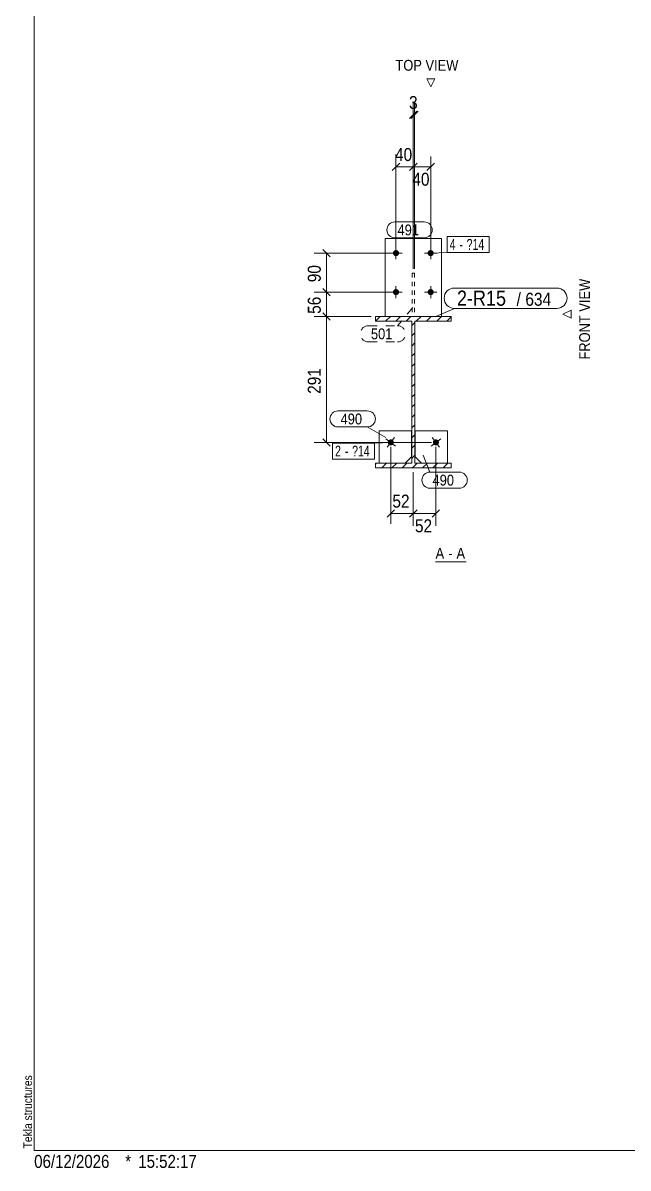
# Model space of a CAD drawing. Header units: millimetres. Extents: x 2 to 1174, y 1 to 825.
# Drawn here: x 2.4 to 142, y 1 to 265.3 of the extents above; entities that cross this region are included whole.
import ezdxf

# ---------------------------------------------------------------- set-up
doc = ezdxf.new("R2010")
doc.units = ezdxf.units.MM
for name, pattern in [('XKITLINE00', [0]), ('XKITLINE01', [4, 1, -1, 1, -1]), ('XKITLINE02', [4, 2, -2])]:
    doc.linetypes.add(name, pattern=pattern)
for name, color, linetype, lineweight in [('Bolt', 3, 'Continuous', 0), ('BoltMark', 7, 'Continuous', 0), ('Dimensions', 7, 'Continuous', 0), ('DrawingSheet', 5, 'Continuous', 0), ('OtherObjectType', 7, 'Continuous', 0), ('Part', 2, 'Continuous', 0), ('PartMark', 7, 'Continuous', 0)]:
    doc.layers.add(name, color=color, linetype=linetype, lineweight=lineweight)
doc.styles.add('ARIAL', font='ARIAL.TTF')
doc.styles.add('ARIAL_NARROW', font='ARIALN.TTF')

# ---------------------------------------------------------------- blocks, each defined once
blk = doc.blocks.new('*A1')
at = {"layer": 'Part', "color": 7, "linetype": 'XKITLINE00', "lineweight": 0}
for p, q in [((83.7, 196.47), (84.8, 197.56)), ((83.7, 196.47), (83.7, 196.47)), ((86.06, 196.47), (87.16, 197.56)), ((88.41, 196.47), (89.51, 197.56)), ((90.77, 196.47), (91.87, 197.56)), ((92.1, 195.44), (92.8, 196.14)), ((93.13, 196.47), (94.23, 197.57)), ((95.49, 196.47), (96.59, 197.57)), ((97.84, 196.47), (98.94, 197.57)), ((100.2, 196.47), (101.2, 197.46)), ((92.1, 193.08), (92.8, 193.78)), ((92.1, 190.72), (92.8, 191.42)), ((92.1, 188.36), (92.8, 189.06)), ((92.1, 186.01), (92.8, 186.71)), ((92.1, 183.65), (92.8, 184.35)), ((92.1, 181.29), (92.8, 181.99)), ((92.1, 178.94), (92.8, 179.64)), ((92.1, 176.58), (92.8, 177.28)), ((92.1, 174.22), (92.8, 174.92)), ((92.1, 171.86), (92.8, 172.56)), ((92.1, 169.51), (92.8, 170.21)), ((92.1, 167.15), (92.8, 167.85)), ((92.1, 164.79), (92.8, 165.49)), ((83.7, 163.47), (83.9, 163.67)), ((85.16, 162.57), (86.26, 163.67)), ((87.52, 162.57), (88.62, 163.67)), ((89.87, 162.57), (90.97, 163.67)), ((92.23, 162.57), (93.33, 163.67)), ((94.59, 162.57), (95.69, 163.67)), ((96.95, 162.57), (98.05, 163.67)), ((99.3, 162.57), (100.4, 163.67))]:
    blk.add_line(p, q, dxfattribs=at)
blk = doc.blocks.new('*A174')
at = {"layer": 'Bolt'}
for points in [[(89.15, 212.13), (89.15, 212.1), (89.14, 212.06), (89.14, 212.03), (89.13, 212), (89.12, 211.96), (89.11, 211.93), (89.1, 211.9), (89.08, 211.87), (89.07, 211.84), (89.05, 211.81), (89.03, 211.78), (89.01, 211.75), (88.99, 211.72), (88.97, 211.7), (88.94, 211.67), (88.92, 211.65), (88.89, 211.62), (88.87, 211.6), (88.84, 211.58), (88.81, 211.57), (88.78, 211.55), (88.75, 211.53), (88.72, 211.52), (88.69, 211.51), (88.65, 211.5), (88.62, 211.49), (88.59, 211.48), (88.55, 211.47), (88.52, 211.47), (88.48, 211.47), (88.45, 211.47), (88.42, 211.47), (88.38, 211.47), (88.35, 211.47), (88.31, 211.48), (88.28, 211.49), (88.25, 211.5), (88.21, 211.51), (88.18, 211.52), (88.15, 211.53), (88.12, 211.55), (88.09, 211.57), (88.06, 211.58), (88.03, 211.6), (88.01, 211.62), (87.98, 211.65), (87.96, 211.67), (87.93, 211.7), (87.91, 211.72), (87.89, 211.75), (87.87, 211.78), (87.85, 211.81), (87.83, 211.84), (87.82, 211.87), (87.8, 211.9), (87.79, 211.93), (87.78, 211.96), (87.77, 212), (87.76, 212.03), (87.76, 212.06), (87.75, 212.1), (87.75, 212.13), (87.75, 212.17), (87.75, 212.2), (87.75, 212.23), (87.76, 212.27), (87.76, 212.3), (87.77, 212.34), (87.78, 212.37), (87.79, 212.4), (87.8, 212.43), (87.82, 212.47), (87.83, 212.5), (87.85, 212.53), (87.87, 212.55), (87.89, 212.58), (87.91, 212.61), (87.93, 212.64), (87.96, 212.66), (87.98, 212.68), (88.01, 212.71), (88.03, 212.73), (88.06, 212.75), (88.09, 212.77), (88.12, 212.78), (88.15, 212.8), (88.18, 212.81), (88.21, 212.83), (88.25, 212.84), (88.28, 212.85), (88.31, 212.85), (88.35, 212.86), (88.38, 212.86), (88.42, 212.87), (88.45, 212.87), (88.48, 212.87), (88.52, 212.86), (88.55, 212.86), (88.59, 212.85), (88.62, 212.85), (88.65, 212.84), (88.69, 212.83), (88.72, 212.81), (88.75, 212.8), (88.78, 212.78), (88.81, 212.77), (88.84, 212.75), (88.87, 212.73), (88.89, 212.71), (88.92, 212.68), (88.94, 212.66), (88.97, 212.64), (88.99, 212.61), (89.01, 212.58), (89.03, 212.55), (89.05, 212.53), (89.07, 212.5), (89.08, 212.47), (89.1, 212.43), (89.11, 212.4), (89.12, 212.37), (89.13, 212.34), (89.14, 212.3), (89.14, 212.27), (89.15, 212.23), (89.15, 212.2), (89.15, 212.17)], [(97.15, 212.13), (97.15, 212.1), (97.14, 212.06), (97.14, 212.03), (97.13, 212), (97.12, 211.96), (97.11, 211.93), (97.1, 211.9), (97.08, 211.87), (97.07, 211.84), (97.05, 211.81), (97.03, 211.78), (97.01, 211.75), (96.99, 211.72), (96.97, 211.7), (96.94, 211.67), (96.92, 211.65), (96.89, 211.62), (96.87, 211.6), (96.84, 211.58), (96.81, 211.57), (96.78, 211.55), (96.75, 211.53), (96.72, 211.52), (96.69, 211.51), (96.65, 211.5), (96.62, 211.49), (96.59, 211.48), (96.55, 211.47), (96.52, 211.47), (96.48, 211.47), (96.45, 211.47), (96.42, 211.47), (96.38, 211.47), (96.35, 211.47), (96.31, 211.48), (96.28, 211.49), (96.25, 211.5), (96.21, 211.51), (96.18, 211.52), (96.15, 211.53), (96.12, 211.55), (96.09, 211.57), (96.06, 211.58), (96.03, 211.6), (96.01, 211.62), (95.98, 211.65), (95.96, 211.67), (95.93, 211.7), (95.91, 211.72), (95.89, 211.75), (95.87, 211.78), (95.85, 211.81), (95.83, 211.84), (95.82, 211.87), (95.8, 211.9), (95.79, 211.93), (95.78, 211.96), (95.77, 212), (95.76, 212.03), (95.76, 212.06), (95.75, 212.1), (95.75, 212.13), (95.75, 212.17), (95.75, 212.2), (95.75, 212.23), (95.76, 212.27), (95.76, 212.3), (95.77, 212.34), (95.78, 212.37), (95.79, 212.4), (95.8, 212.43), (95.82, 212.47), (95.83, 212.5), (95.85, 212.53), (95.87, 212.55), (95.89, 212.58), (95.91, 212.61), (95.93, 212.64), (95.96, 212.66), (95.98, 212.68), (96.01, 212.71), (96.03, 212.73), (96.06, 212.75), (96.09, 212.77), (96.12, 212.78), (96.15, 212.8), (96.18, 212.81), (96.21, 212.83), (96.25, 212.84), (96.28, 212.85), (96.31, 212.85), (96.35, 212.86), (96.38, 212.86), (96.42, 212.87), (96.45, 212.87), (96.48, 212.87), (96.52, 212.86), (96.55, 212.86), (96.59, 212.85), (96.62, 212.85), (96.65, 212.84), (96.69, 212.83), (96.72, 212.81), (96.75, 212.8), (96.78, 212.78), (96.81, 212.77), (96.84, 212.75), (96.87, 212.73), (96.89, 212.71), (96.92, 212.68), (96.94, 212.66), (96.97, 212.64), (96.99, 212.61), (97.01, 212.58), (97.03, 212.55), (97.05, 212.53), (97.07, 212.5), (97.08, 212.47), (97.1, 212.43), (97.11, 212.4), (97.12, 212.37), (97.13, 212.34), (97.14, 212.3), (97.14, 212.27), (97.15, 212.23), (97.15, 212.2), (97.15, 212.17)], [(89.15, 203.13), (89.15, 203.1), (89.14, 203.06), (89.14, 203.03), (89.13, 203), (89.12, 202.96), (89.11, 202.93), (89.1, 202.9), (89.08, 202.87), (89.07, 202.84), (89.05, 202.81), (89.03, 202.78), (89.01, 202.75), (88.99, 202.72), (88.97, 202.7), (88.94, 202.67), (88.92, 202.65), (88.89, 202.62), (88.87, 202.6), (88.84, 202.58), (88.81, 202.57), (88.78, 202.55), (88.75, 202.53), (88.72, 202.52), (88.69, 202.51), (88.65, 202.5), (88.62, 202.49), (88.59, 202.48), (88.55, 202.47), (88.52, 202.47), (88.48, 202.47), (88.45, 202.47), (88.42, 202.47), (88.38, 202.47), (88.35, 202.47), (88.31, 202.48), (88.28, 202.49), (88.25, 202.5), (88.21, 202.51), (88.18, 202.52), (88.15, 202.53), (88.12, 202.55), (88.09, 202.57), (88.06, 202.58), (88.03, 202.6), (88.01, 202.62), (87.98, 202.65), (87.96, 202.67), (87.93, 202.7), (87.91, 202.72), (87.89, 202.75), (87.87, 202.78), (87.85, 202.81), (87.83, 202.84), (87.82, 202.87), (87.8, 202.9), (87.79, 202.93), (87.78, 202.96), (87.77, 203), (87.76, 203.03), (87.76, 203.06), (87.75, 203.1), (87.75, 203.13), (87.75, 203.17), (87.75, 203.2), (87.75, 203.23), (87.76, 203.27), (87.76, 203.3), (87.77, 203.34), (87.78, 203.37), (87.79, 203.4), (87.8, 203.43), (87.82, 203.47), (87.83, 203.5), (87.85, 203.53), (87.87, 203.55), (87.89, 203.58), (87.91, 203.61), (87.93, 203.64), (87.96, 203.66), (87.98, 203.68), (88.01, 203.71), (88.03, 203.73), (88.06, 203.75), (88.09, 203.77), (88.12, 203.78), (88.15, 203.8), (88.18, 203.81), (88.21, 203.83), (88.25, 203.84), (88.28, 203.85), (88.31, 203.85), (88.35, 203.86), (88.38, 203.86), (88.42, 203.87), (88.45, 203.87), (88.48, 203.87), (88.52, 203.86), (88.55, 203.86), (88.59, 203.85), (88.62, 203.85), (88.65, 203.84), (88.69, 203.83), (88.72, 203.81), (88.75, 203.8), (88.78, 203.78), (88.81, 203.77), (88.84, 203.75), (88.87, 203.73), (88.89, 203.71), (88.92, 203.68), (88.94, 203.66), (88.97, 203.64), (88.99, 203.61), (89.01, 203.58), (89.03, 203.55), (89.05, 203.53), (89.07, 203.5), (89.08, 203.47), (89.1, 203.43), (89.11, 203.4), (89.12, 203.37), (89.13, 203.34), (89.14, 203.3), (89.14, 203.27), (89.15, 203.23), (89.15, 203.2), (89.15, 203.17)], [(97.15, 203.13), (97.15, 203.1), (97.14, 203.06), (97.14, 203.03), (97.13, 203), (97.12, 202.96), (97.11, 202.93), (97.1, 202.9), (97.08, 202.87), (97.07, 202.84), (97.05, 202.81), (97.03, 202.78), (97.01, 202.75), (96.99, 202.72), (96.97, 202.7), (96.94, 202.67), (96.92, 202.65), (96.89, 202.62), (96.87, 202.6), (96.84, 202.58), (96.81, 202.57), (96.78, 202.55), (96.75, 202.53), (96.72, 202.52), (96.69, 202.51), (96.65, 202.5), (96.62, 202.49), (96.59, 202.48), (96.55, 202.47), (96.52, 202.47), (96.48, 202.47), (96.45, 202.47), (96.42, 202.47), (96.38, 202.47), (96.35, 202.47), (96.31, 202.48), (96.28, 202.49), (96.25, 202.5), (96.21, 202.51), (96.18, 202.52), (96.15, 202.53), (96.12, 202.55), (96.09, 202.57), (96.06, 202.58), (96.03, 202.6), (96.01, 202.62), (95.98, 202.65), (95.96, 202.67), (95.93, 202.7), (95.91, 202.72), (95.89, 202.75), (95.87, 202.78), (95.85, 202.81), (95.83, 202.84), (95.82, 202.87), (95.8, 202.9), (95.79, 202.93), (95.78, 202.96), (95.77, 203), (95.76, 203.03), (95.76, 203.06), (95.75, 203.1), (95.75, 203.13), (95.75, 203.17), (95.75, 203.2), (95.75, 203.23), (95.76, 203.27), (95.76, 203.3), (95.77, 203.34), (95.78, 203.37), (95.79, 203.4), (95.8, 203.43), (95.82, 203.47), (95.83, 203.5), (95.85, 203.53), (95.87, 203.55), (95.89, 203.58), (95.91, 203.61), (95.93, 203.64), (95.96, 203.66), (95.98, 203.68), (96.01, 203.71), (96.03, 203.73), (96.06, 203.75), (96.09, 203.77), (96.12, 203.78), (96.15, 203.8), (96.18, 203.81), (96.21, 203.83), (96.25, 203.84), (96.28, 203.85), (96.31, 203.85), (96.35, 203.86), (96.38, 203.86), (96.42, 203.87), (96.45, 203.87), (96.48, 203.87), (96.52, 203.86), (96.55, 203.86), (96.59, 203.85), (96.62, 203.85), (96.65, 203.84), (96.69, 203.83), (96.72, 203.81), (96.75, 203.8), (96.78, 203.78), (96.81, 203.77), (96.84, 203.75), (96.87, 203.73), (96.89, 203.71), (96.92, 203.68), (96.94, 203.66), (96.97, 203.64), (96.99, 203.61), (97.01, 203.58), (97.03, 203.55), (97.05, 203.53), (97.07, 203.5), (97.08, 203.47), (97.1, 203.43), (97.11, 203.4), (97.12, 203.37), (97.13, 203.34), (97.14, 203.3), (97.14, 203.27), (97.15, 203.23), (97.15, 203.2), (97.15, 203.17)]]:
    blk.add_hatch(color=3, dxfattribs=at).paths.add_polyline_path(points, flags=17)
at = {"layer": 'Bolt', "color": 3, "linetype": 'XKITLINE00', "lineweight": 0}
for p, q in [((89.85, 212.17), (87.05, 212.17)), ((88.45, 213.57), (88.45, 210.77)), ((97.85, 212.17), (95.05, 212.17)), ((96.45, 213.57), (96.45, 210.77)), ((88.45, 204.57), (88.45, 201.77)), ((96.45, 204.57), (96.45, 201.77)), ((89.85, 203.17), (87.05, 203.17)), ((97.85, 203.17), (95.05, 203.17))]:
    blk.add_line(p, q, dxfattribs=at)
blk = doc.blocks.new('*A175')
at = {"layer": 'Bolt'}
blk.add_hatch(color=3, dxfattribs=at).paths.add_polyline_path([(86.79, 167.94), (86.77, 167.96), (86.74, 167.98), (86.72, 168.01), (86.7, 168.03), (86.68, 168.06), (86.66, 168.09), (86.64, 168.12), (86.63, 168.15), (86.61, 168.18), (86.6, 168.21), (86.59, 168.25), (86.58, 168.28), (86.57, 168.31), (86.56, 168.35), (86.56, 168.38), (86.55, 168.41), (86.55, 168.45), (86.55, 168.48), (86.55, 168.52), (86.56, 168.55), (86.56, 168.58), (86.57, 168.62), (86.58, 168.65), (86.58, 168.68), (86.6, 168.72), (86.61, 168.75), (86.62, 168.78), (86.64, 168.81), (86.66, 168.84), (86.68, 168.87), (86.7, 168.9), (86.72, 168.92), (86.74, 168.95), (86.77, 168.97), (86.79, 169), (86.82, 169.02), (86.85, 169.04), (86.87, 169.06), (86.9, 169.07), (86.93, 169.09), (86.97, 169.11), (87, 169.12), (87.03, 169.13), (87.06, 169.14), (87.1, 169.15), (87.13, 169.16), (87.16, 169.16), (87.2, 169.16), (87.23, 169.17), (87.27, 169.17), (87.3, 169.16), (87.33, 169.16), (87.37, 169.16), (87.4, 169.15), (87.44, 169.14), (87.47, 169.13), (87.5, 169.12), (87.53, 169.11), (87.56, 169.09), (87.59, 169.08), (87.62, 169.06), (87.65, 169.04), (87.68, 169.02), (87.71, 169), (87.73, 168.97), (87.76, 168.95), (87.78, 168.92), (87.8, 168.9), (87.82, 168.87), (87.84, 168.84), (87.86, 168.81), (87.87, 168.78), (87.89, 168.75), (87.9, 168.72), (87.91, 168.69), (87.92, 168.65), (87.93, 168.62), (87.94, 168.59), (87.94, 168.55), (87.95, 168.52), (87.95, 168.48), (87.95, 168.45), (87.95, 168.42), (87.94, 168.38), (87.94, 168.35), (87.93, 168.31), (87.92, 168.28), (87.92, 168.25), (87.9, 168.22), (87.89, 168.18), (87.88, 168.15), (87.86, 168.12), (87.84, 168.09), (87.82, 168.06), (87.8, 168.04), (87.78, 168.01), (87.76, 167.98), (87.73, 167.96), (87.71, 167.94), (87.68, 167.91), (87.65, 167.89), (87.63, 167.88), (87.6, 167.86), (87.57, 167.84), (87.53, 167.83), (87.5, 167.81), (87.47, 167.8), (87.44, 167.79), (87.4, 167.78), (87.37, 167.78), (87.34, 167.77), (87.3, 167.77), (87.27, 167.77), (87.23, 167.77), (87.2, 167.77), (87.17, 167.77), (87.13, 167.78), (87.1, 167.78), (87.06, 167.79), (87.03, 167.8), (87, 167.81), (86.97, 167.83), (86.94, 167.84), (86.91, 167.86), (86.88, 167.87), (86.85, 167.89), (86.82, 167.91)], flags=17)
at = {"layer": 'Bolt', "color": 3, "linetype": 'XKITLINE00', "lineweight": 0}
for p, q in [((88.36, 167.61), (86.14, 169.33)), ((86.39, 167.36), (88.11, 169.57))]:
    blk.add_line(p, q, dxfattribs=at)
blk = doc.blocks.new('*A176')
at = {"layer": 'Bolt'}
blk.add_hatch(color=3, dxfattribs=at).paths.add_polyline_path([(97.25, 169.04), (97.28, 169.06), (97.31, 169.08), (97.34, 169.09), (97.37, 169.11), (97.4, 169.12), (97.43, 169.13), (97.46, 169.14), (97.5, 169.15), (97.53, 169.16), (97.57, 169.16), (97.6, 169.16), (97.63, 169.17), (97.67, 169.17), (97.7, 169.16), (97.74, 169.16), (97.77, 169.16), (97.8, 169.15), (97.84, 169.14), (97.87, 169.13), (97.9, 169.12), (97.93, 169.11), (97.97, 169.09), (98, 169.07), (98.03, 169.06), (98.05, 169.04), (98.08, 169.02), (98.11, 169), (98.13, 168.97), (98.16, 168.95), (98.18, 168.92), (98.2, 168.9), (98.22, 168.87), (98.24, 168.84), (98.26, 168.81), (98.28, 168.78), (98.29, 168.75), (98.3, 168.72), (98.32, 168.68), (98.32, 168.65), (98.33, 168.62), (98.34, 168.58), (98.34, 168.55), (98.35, 168.52), (98.35, 168.48), (98.35, 168.45), (98.35, 168.41), (98.34, 168.38), (98.34, 168.35), (98.33, 168.31), (98.32, 168.28), (98.31, 168.25), (98.3, 168.21), (98.29, 168.18), (98.27, 168.15), (98.26, 168.12), (98.24, 168.09), (98.22, 168.06), (98.2, 168.03), (98.18, 168.01), (98.16, 167.98), (98.13, 167.96), (98.11, 167.94), (98.08, 167.91), (98.05, 167.89), (98.02, 167.87), (97.99, 167.86), (97.96, 167.84), (97.93, 167.83), (97.9, 167.81), (97.87, 167.8), (97.84, 167.79), (97.8, 167.78), (97.77, 167.78), (97.73, 167.77), (97.7, 167.77), (97.67, 167.77), (97.63, 167.77), (97.6, 167.77), (97.56, 167.77), (97.53, 167.78), (97.5, 167.78), (97.46, 167.79), (97.43, 167.8), (97.4, 167.81), (97.37, 167.83), (97.33, 167.84), (97.3, 167.86), (97.27, 167.88), (97.25, 167.89), (97.22, 167.91), (97.19, 167.94), (97.17, 167.96), (97.14, 167.98), (97.12, 168.01), (97.1, 168.04), (97.08, 168.06), (97.06, 168.09), (97.04, 168.12), (97.02, 168.15), (97.01, 168.18), (97, 168.22), (96.98, 168.25), (96.98, 168.28), (96.97, 168.31), (96.96, 168.35), (96.96, 168.38), (96.95, 168.42), (96.95, 168.45), (96.95, 168.48), (96.95, 168.52), (96.96, 168.55), (96.96, 168.59), (96.97, 168.62), (96.98, 168.65), (96.99, 168.69), (97, 168.72), (97.01, 168.75), (97.03, 168.78), (97.04, 168.81), (97.06, 168.84), (97.08, 168.87), (97.1, 168.9), (97.12, 168.92), (97.14, 168.95), (97.17, 168.97), (97.19, 169), (97.22, 169.02)], flags=17)
at = {"layer": 'Bolt', "color": 3, "linetype": 'XKITLINE00', "lineweight": 0}
for p, q in [((96.54, 167.61), (98.76, 169.33)), ((96.79, 169.57), (98.51, 167.36))]:
    blk.add_line(p, q, dxfattribs=at)
blk = doc.blocks.new('*A177')
at = {"layer": 'Part', "color": 2, "linetype": 'XKITLINE00', "lineweight": 0}
for p, q in [((83.7, 197.56), (101.2, 197.57)), ((83.7, 196.47), (83.7, 197.56)), ((92.1, 196.47), (83.7, 196.47)), ((92.1, 163.67), (92.1, 196.47)), ((101.2, 196.47), (92.8, 196.47)), ((92.8, 196.47), (92.8, 163.67)), ((101.2, 197.57), (101.2, 196.47)), ((83.7, 162.57), (83.7, 163.67)), ((83.7, 163.67), (92.1, 163.67)), ((101.2, 162.57), (83.7, 162.57)), ((92.8, 163.67), (101.2, 163.67)), ((101.2, 163.67), (101.2, 162.57))]:
    blk.add_line(p, q, dxfattribs=at)
blk = doc.blocks.new('*A178')
at = {"layer": 'Part', "color": 7, "linetype": 'XKITLINE01', "lineweight": 0}
for p, q in [((92.7, 207.57), (92.2, 207.57)), ((92.2, 207.57), (92.2, 197.57)), ((92.7, 207.57), (92.7, 197.57)), ((92.7, 197.57), (92.2, 197.57))]:
    blk.add_line(p, q, dxfattribs=at)
blk = doc.blocks.new('*A179')
at = {"layer": 'Part', "color": 2, "linetype": 'XKITLINE00', "lineweight": 0}
for p, q in [((85.95, 215.57), (85.95, 197.57)), ((85.95, 215.57), (98.95, 215.57)), ((98.95, 215.57), (98.95, 197.57)), ((85.95, 197.57), (98.95, 197.57))]:
    blk.add_line(p, q, dxfattribs=at)
blk = doc.blocks.new('*A180')
at = {"layer": 'Part', "color": 2, "linetype": 'XKITLINE00', "lineweight": 0}
for p, q in [((92.05, 171.17), (84.55, 171.17)), ((84.55, 171.17), (84.55, 163.67)), ((92.05, 165.17), (92.05, 171.17)), ((90.55, 163.67), (92.05, 165.17))]:
    blk.add_line(p, q, dxfattribs=at)
at = {"layer": 'Part', "color": 7, "linetype": 'XKITLINE01', "lineweight": 0}
blk.add_line((84.55, 163.67), (90.55, 163.67), dxfattribs=at)
blk = doc.blocks.new('*A181')
at = {"layer": 'Part', "color": 2, "linetype": 'XKITLINE00', "lineweight": 0}
for p, q in [((92.85, 165.17), (92.85, 171.17)), ((92.85, 171.17), (100.35, 171.17)), ((100.35, 171.17), (100.35, 163.67)), ((94.35, 163.67), (92.85, 165.17))]:
    blk.add_line(p, q, dxfattribs=at)
at = {"layer": 'Part', "color": 7, "linetype": 'XKITLINE01', "lineweight": 0}
blk.add_line((100.35, 163.67), (94.35, 163.67), dxfattribs=at)
blk = doc.blocks.new('*A222')
at = {"layer": 'DrawingSheet', "color": 5, "linetype": 'XKITLINE00', "lineweight": 0}
for p, q in [((5, 825), (5, 5)), ((5, 5), (1174, 5))]:
    blk.add_line(p, q, dxfattribs=at)
at = {"layer": 'DrawingSheet', "color": 5, "style": 'ARIAL', "width": 0.85}
blk.add_text('Tekla structures', height=2, rotation=90, dxfattribs=at).set_placement((4.5, 5.5))
blk = doc.blocks.new('*A229')
at = {"layer": 'OtherObjectType', "color": 7, "style": 'ARIAL_NARROW', "width": 1.008832}
for s, p in [('06/12/2026', (4.99, 1)), ('*', (26, 1)), ('15:52:17', (29, 1))]:
    blk.add_text(s, height=3, dxfattribs=at).set_placement(p)
blk = doc.blocks.new('*A343')
at = {"layer": 'Dimensions', "color": 7, "linetype": 'XKITLINE00', "lineweight": 0}
for p, q in [((92.45, 208.57), (92.44, 246.92)), ((92.7, 208.57), (92.69, 246.92)), ((93.29, 244.91), (91.6, 243.22)), ((93.54, 244.91), (91.85, 243.22)), ((92.44, 244.07), (92.69, 244.07))]:
    blk.add_line(p, q, dxfattribs=at)
at = {"layer": 'Dimensions', "color": 3}
for p in [(92.44, 244.07), (92.69, 244.07)]:
    blk.add_point(p, dxfattribs=at)
at = {"layer": 'Dimensions', "color": 3, "style": 'ARIAL', "width": 0.85}
blk.add_text('3', height=3, rotation=0.0057, dxfattribs=at).set_placement((91.46, 245.42))
blk = doc.blocks.new('*A344')
at = {"layer": 'Dimensions', "color": 7, "linetype": 'XKITLINE00', "lineweight": 0}
for p, q in [((87.25, 167.47), (87.25, 149.67)), ((92.45, 161.57), (92.45, 149.67)), ((88.1, 152.91), (86.4, 151.22)), ((87.25, 152.07), (92.45, 152.07)), ((93.3, 152.91), (91.6, 151.22))]:
    blk.add_line(p, q, dxfattribs=at)
at = {"layer": 'Dimensions', "color": 3}
for p in [(87.25, 152.07), (92.45, 152.07)]:
    blk.add_point(p, dxfattribs=at)
at = {"layer": 'Dimensions', "color": 3, "style": 'ARIAL', "width": 0.85}
blk.add_text('52', height=3, dxfattribs=at).set_placement((87.62, 153.42))
blk = doc.blocks.new('*A345')
at = {"layer": 'Dimensions', "color": 7, "linetype": 'XKITLINE00', "lineweight": 0}
for p, q in [((97.65, 167.47), (97.65, 149.22)), ((92.45, 161.57), (92.45, 149.22)), ((93.3, 152.91), (91.6, 151.22)), ((92.45, 152.07), (97.65, 152.07)), ((98.5, 152.91), (96.8, 151.22))]:
    blk.add_line(p, q, dxfattribs=at)
at = {"layer": 'Dimensions', "color": 3}
for p in [(92.45, 152.07), (97.65, 152.07)]:
    blk.add_point(p, dxfattribs=at)
at = {"layer": 'Dimensions', "color": 3, "style": 'ARIAL', "width": 0.85}
blk.add_text('52', height=3, dxfattribs=at).set_placement((92.82, 147.72))
blk = doc.blocks.new('*A346')
at = {"layer": 'Dimensions', "color": 7, "linetype": 'XKITLINE00', "lineweight": 0}
for p, q in [((89.3, 232.91), (87.6, 231.22)), ((88.45, 213.17), (88.45, 234.92)), ((93.3, 232.91), (91.6, 231.22)), ((92.45, 213.17), (92.45, 234.92)), ((88.45, 232.07), (92.45, 232.07))]:
    blk.add_line(p, q, dxfattribs=at)
at = {"layer": 'Dimensions', "color": 3}
for p in [(88.45, 232.07), (92.45, 232.07)]:
    blk.add_point(p, dxfattribs=at)
at = {"layer": 'Dimensions', "color": 3, "style": 'ARIAL', "width": 0.85}
blk.add_text('40', height=3, dxfattribs=at).set_placement((88.22, 233.42))
blk = doc.blocks.new('*A347')
at = {"layer": 'Dimensions', "color": 7, "linetype": 'XKITLINE00', "lineweight": 0}
for p, q in [((93.3, 232.91), (91.6, 231.22)), ((92.45, 213.17), (92.45, 234.47)), ((97.3, 232.91), (95.6, 231.22)), ((96.45, 213.17), (96.45, 234.47)), ((92.45, 232.07), (96.45, 232.07))]:
    blk.add_line(p, q, dxfattribs=at)
at = {"layer": 'Dimensions', "color": 3}
for p in [(92.45, 232.07), (96.45, 232.07)]:
    blk.add_point(p, dxfattribs=at)
at = {"layer": 'Dimensions', "color": 3, "style": 'ARIAL', "width": 0.85}
blk.add_text('40', height=3, dxfattribs=at).set_placement((92.22, 227.72))
blk = doc.blocks.new('*A348')
at = {"layer": 'Dimensions', "color": 7, "linetype": 'XKITLINE00', "lineweight": 0}
for p, q in [((71.6, 198.41), (73.3, 196.72)), ((82.7, 197.56), (69.6, 197.56)), ((72.45, 168.47), (72.45, 197.56)), ((71.6, 169.31), (73.3, 167.62)), ((96.65, 168.47), (69.6, 168.47))]:
    blk.add_line(p, q, dxfattribs=at)
at = {"layer": 'Dimensions', "color": 3}
for p in [(72.45, 197.56), (72.45, 168.47)]:
    blk.add_point(p, dxfattribs=at)
at = {"layer": 'Dimensions', "color": 3, "style": 'ARIAL', "width": 0.85}
blk.add_text('291', height=3, rotation=90.0002, dxfattribs=at).set_placement((71.1, 179.68))
blk = doc.blocks.new('*A349')
at = {"layer": 'Dimensions', "color": 7, "linetype": 'XKITLINE00', "lineweight": 0}
for p, q in [((71.6, 204.01), (73.3, 202.32)), ((87.45, 203.17), (69.6, 203.17)), ((72.45, 197.56), (72.45, 203.17)), ((71.6, 198.41), (73.3, 196.72)), ((82.7, 197.56), (69.6, 197.56))]:
    blk.add_line(p, q, dxfattribs=at)
at = {"layer": 'Dimensions', "color": 3}
for p in [(72.45, 203.17), (72.45, 197.56)]:
    blk.add_point(p, dxfattribs=at)
at = {"layer": 'Dimensions', "color": 3, "style": 'ARIAL', "width": 0.85}
blk.add_text('56', height=3, rotation=90.0002, dxfattribs=at).set_placement((71.1, 198.14))
blk = doc.blocks.new('*A350')
at = {"layer": 'Dimensions', "color": 7, "linetype": 'XKITLINE00', "lineweight": 0}
for p, q in [((87.45, 212.17), (69.6, 212.17)), ((71.6, 213.01), (73.3, 211.32)), ((72.45, 203.17), (72.45, 212.17)), ((71.6, 204.01), (73.3, 202.32)), ((87.45, 203.17), (69.6, 203.17))]:
    blk.add_line(p, q, dxfattribs=at)
at = {"layer": 'Dimensions', "color": 3}
for p in [(72.45, 212.17), (72.45, 203.17)]:
    blk.add_point(p, dxfattribs=at)
at = {"layer": 'Dimensions', "color": 3, "style": 'ARIAL', "width": 0.85}
blk.add_text('90', height=3, rotation=90.0002, dxfattribs=at).set_placement((71.1, 205.44))
blk = doc.blocks.new('*A351')
at = {"layer": 'BoltMark', "color": 7, "linetype": 'XKITLINE00', "lineweight": 0}
for p, q in [((73.79, 168.32), (83.48, 168.32)), ((73.79, 164.62), (73.79, 168.32)), ((87.25, 168.47), (83.48, 168.32)), ((83.48, 164.62), (83.48, 168.32)), ((73.79, 164.62), (83.48, 164.62))]:
    blk.add_line(p, q, dxfattribs=at)
at = {"layer": 'BoltMark', "color": 3, "style": 'ARIAL_NARROW', "width": 0.85}
for s, p in [('2', (74.39, 165.22)), ('?14', (78.32, 165.22)), ('-', (76.66, 165.22))]:
    blk.add_text(s, height=2.5, dxfattribs=at).set_placement(p)
blk = doc.blocks.new('*A352')
at = {"layer": 'BoltMark', "color": 7, "linetype": 'XKITLINE00', "lineweight": 0}
for p, q in [((100.22, 216.02), (109.91, 216.02)), ((100.22, 212.32), (100.22, 216.02)), ((109.91, 212.32), (109.91, 216.02)), ((96.45, 212.17), (100.22, 212.32)), ((100.22, 212.32), (109.91, 212.32))]:
    blk.add_line(p, q, dxfattribs=at)
at = {"layer": 'BoltMark', "color": 3, "style": 'ARIAL_NARROW', "width": 0.85}
for s, p in [('4', (100.82, 212.92)), ('?14', (104.75, 212.92)), ('-', (103.09, 212.92))]:
    blk.add_text(s, height=2.5, dxfattribs=at).set_placement(p)
blk = doc.blocks.new('*A353')
at = {"layer": 'PartMark', "color": 7, "linetype": 'XKITLINE00', "lineweight": 0}
for p, q in [((75.07, 175.73), (81.84, 175.73)), ((75.07, 172.03), (81.84, 172.03)), ((86.08, 169.64), (81.84, 172.03))]:
    blk.add_line(p, q, dxfattribs=at)
for centre, start, end in [((75.07, 173.88), 90, 270), ((81.84, 173.88), 270, 90)]:
    blk.add_arc(centre, 1.85, start, end, dxfattribs=at)
at = {"layer": 'PartMark', "color": 3, "style": 'ARIAL', "width": 0.85}
blk.add_text('490', height=2.5, dxfattribs=at).set_placement((75.67, 172.63))
blk = doc.blocks.new('*A354')
at = {"layer": 'PartMark', "color": 7, "linetype": 'XKITLINE00', "lineweight": 0}
for p, q in [((94.73, 165.55), (96.28, 161.6)), ((96.28, 161.6), (103.05, 161.6)), ((96.28, 157.9), (103.05, 157.9))]:
    blk.add_line(p, q, dxfattribs=at)
for centre, start, end in [((96.28, 159.75), 90, 270), ((103.05, 159.75), 270, 90)]:
    blk.add_arc(centre, 1.85, start, end, dxfattribs=at)
at = {"layer": 'PartMark', "color": 3, "style": 'ARIAL', "width": 0.85}
blk.add_text('490', height=2.5, dxfattribs=at).set_placement((96.88, 158.5))
blk = doc.blocks.new('*A355')
at = {"layer": 'PartMark', "color": 7, "linetype": 'XKITLINE02', "lineweight": 0}
for p, q in [((92.33, 199.6), (88.83, 195.38)), ((82.07, 195.38), (88.83, 195.38)), ((82.07, 191.68), (88.83, 191.68))]:
    blk.add_line(p, q, dxfattribs=at)
for centre, start, end in [((82.07, 193.53), 90, 270), ((88.83, 193.53), 270, 90)]:
    blk.add_arc(centre, 1.85, start, end, dxfattribs=at)
at = {"layer": 'PartMark', "color": 3, "style": 'ARIAL', "width": 0.85}
blk.add_text('501', height=2.5, dxfattribs=at).set_placement((82.67, 192.28))
blk = doc.blocks.new('*A356')
at = {"layer": 'PartMark', "color": 7, "linetype": 'XKITLINE00', "lineweight": 0}
for p, q in [((88.2, 219.37), (94.96, 219.37)), ((88.2, 215.67), (94.96, 215.67))]:
    blk.add_line(p, q, dxfattribs=at)
for centre, start, end in [((88.2, 217.52), 90, 270), ((94.96, 217.52), 270, 90)]:
    blk.add_arc(centre, 1.85, start, end, dxfattribs=at)
at = {"layer": 'PartMark', "color": 3, "style": 'ARIAL', "width": 0.85}
blk.add_text('491', height=2.5, dxfattribs=at).set_placement((88.8, 216.27))
blk = doc.blocks.new('*A357')
at = {"layer": 'PartMark', "color": 7, "linetype": 'XKITLINE00', "lineweight": 0}
for p, q in [((101.91, 204.11), (125.56, 204.11)), ((97.67, 197.52), (101.91, 199.41)), ((101.91, 199.41), (125.56, 199.41))]:
    blk.add_line(p, q, dxfattribs=at)
for centre, start, end in [((101.91, 201.76), 90, 270), ((125.56, 201.76), 270, 90)]:
    blk.add_arc(centre, 2.35, start, end, dxfattribs=at)
at = {"layer": 'PartMark', "color": 1, "style": 'ARIAL', "width": 0.85}
blk.add_text('2-R15', height=3.5, dxfattribs=at).set_placement((102.51, 200.01))
at = {"layer": 'PartMark', "color": 3, "style": 'ARIAL', "width": 0.85}
for s, p in [('/', (116.27, 200.01)), ('634', (118.29, 200.01))]:
    blk.add_text(s, height=3, dxfattribs=at).set_placement(p)
blk = doc.blocks.new('*A358')
at = {"layer": 'OtherObjectType', "color": 7, "linetype": 'XKITLINE00', "lineweight": 0}
for p, q in [((96.48, 250.52), (95.54, 252.39)), ((95.54, 252.39), (97.42, 252.39)), ((97.42, 252.39), (96.48, 250.52)), ((96.48, 250.52), (96.48, 250.52)), ((126.96, 198.07), (128.84, 199)), ((128.84, 199), (128.84, 197.13)), ((128.84, 197.13), (126.96, 198.07)), ((126.96, 198.07), (126.96, 198.07)), ((97.58, 140.87), (104.63, 140.87))]:
    blk.add_line(p, q, dxfattribs=at)
at = {"layer": 'OtherObjectType', "color": 7, "style": 'ARIAL', "width": 0.85}
for s, p in [('TOP VIEW', (88.33, 254.27)), ('A', (97.58, 141.62)), ('A', (102.41, 141.62)), ('-', (100.55, 141.62))]:
    blk.add_text(s, height=2.5, dxfattribs=at).set_placement(p)
blk.add_text('FRONT VIEW', height=2.5, rotation=90, dxfattribs=at).set_placement((133.21, 187.6))

msp = doc.modelspace()

# ---------------------------------------------------------------- block references
at = {"lineweight": 0}
for name in ['*A222', '*A343', '*A346', '*A347', '*A356', '*A179', '*A352', '*A350', '*A174', '*A178', '*A349', '*A357', '*A348', '*A355', '*A1', '*A177', '*A353', '*A180', '*A175', '*A181', '*A176', '*A351', '*A344', '*A345', '*A354', '*A229']:
    msp.add_blockref(name, (0, 0), dxfattribs=at)
at = {"layer": 'OtherObjectType', "lineweight": 0}
msp.add_blockref('*A358', (0, 0), dxfattribs=at)

doc.saveas('drawing.dxf')
